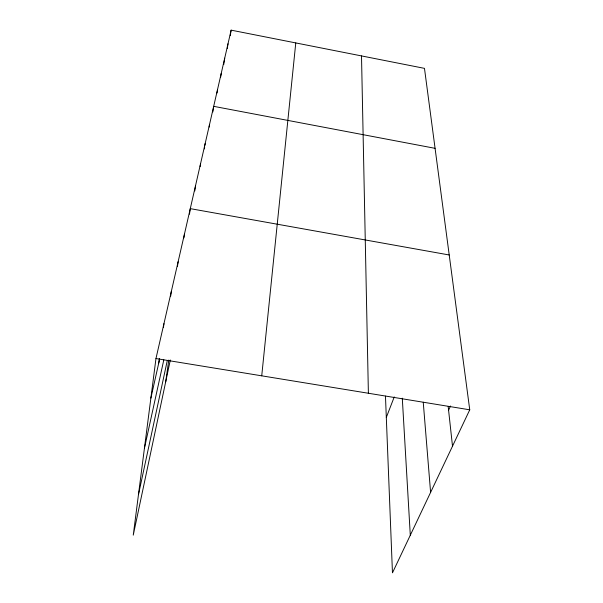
<?xml version="1.0" encoding="UTF-8"?>
<svg xmlns="http://www.w3.org/2000/svg" width="603" height="603" viewBox="0 0 603 603"><rect width="100%" height="100%" fill="white"/><g stroke="black" fill="none" stroke-linecap="round" stroke-linejoin="round"><path stroke-width="0.9" d="M261.732 375.827L295.772 42.926M385.468 396.096L392.463 572.85L469.745 409.814L424.474 68.365L231.122 30.15L155.966 358.544L133.255 535.147L170.317 359.999M158.762 362.991L159.365 358.416M163.473 327.293L163.956 323.63M170.687 296.126L171.312 291.475M177.478 266.375L178.119 261.77M183.907 237.876L184.42 234.228M165.697 381.865L168.787 360.081M189.485 214.178L190.277 208.638L449.212 254.979M194.792 190.94L195.576 185.468M200.136 166.549L200.543 163.782M204.394 148.911L204.658 147.087M204.93 145.263L205.193 143.446M209.158 127.097L209.565 124.331M212.851 111.932L213.688 106.339L435.08 148.33M217.02 93.043L217.57 89.372M220.675 77.056L221.241 73.34M223.736 64.581L224.708 58.167M227.293 48.436L228.002 43.793M230.278 35.637L231.122 30.15M138.479 494.573L167.265 360.677M144.434 448.233L163.82 359.84M150.878 398.108L159.569 359.388M386.312 417.434L394.249 396.932M448.587 410.228L450.494 406.007M155.966 358.544L469.745 409.814M448.18 406.535L452.506 446.175M423.246 402.224L430.602 492.38M402.291 398.168L410.296 535.223M361.506 55.921L368.388 393.254"/></g></svg>
